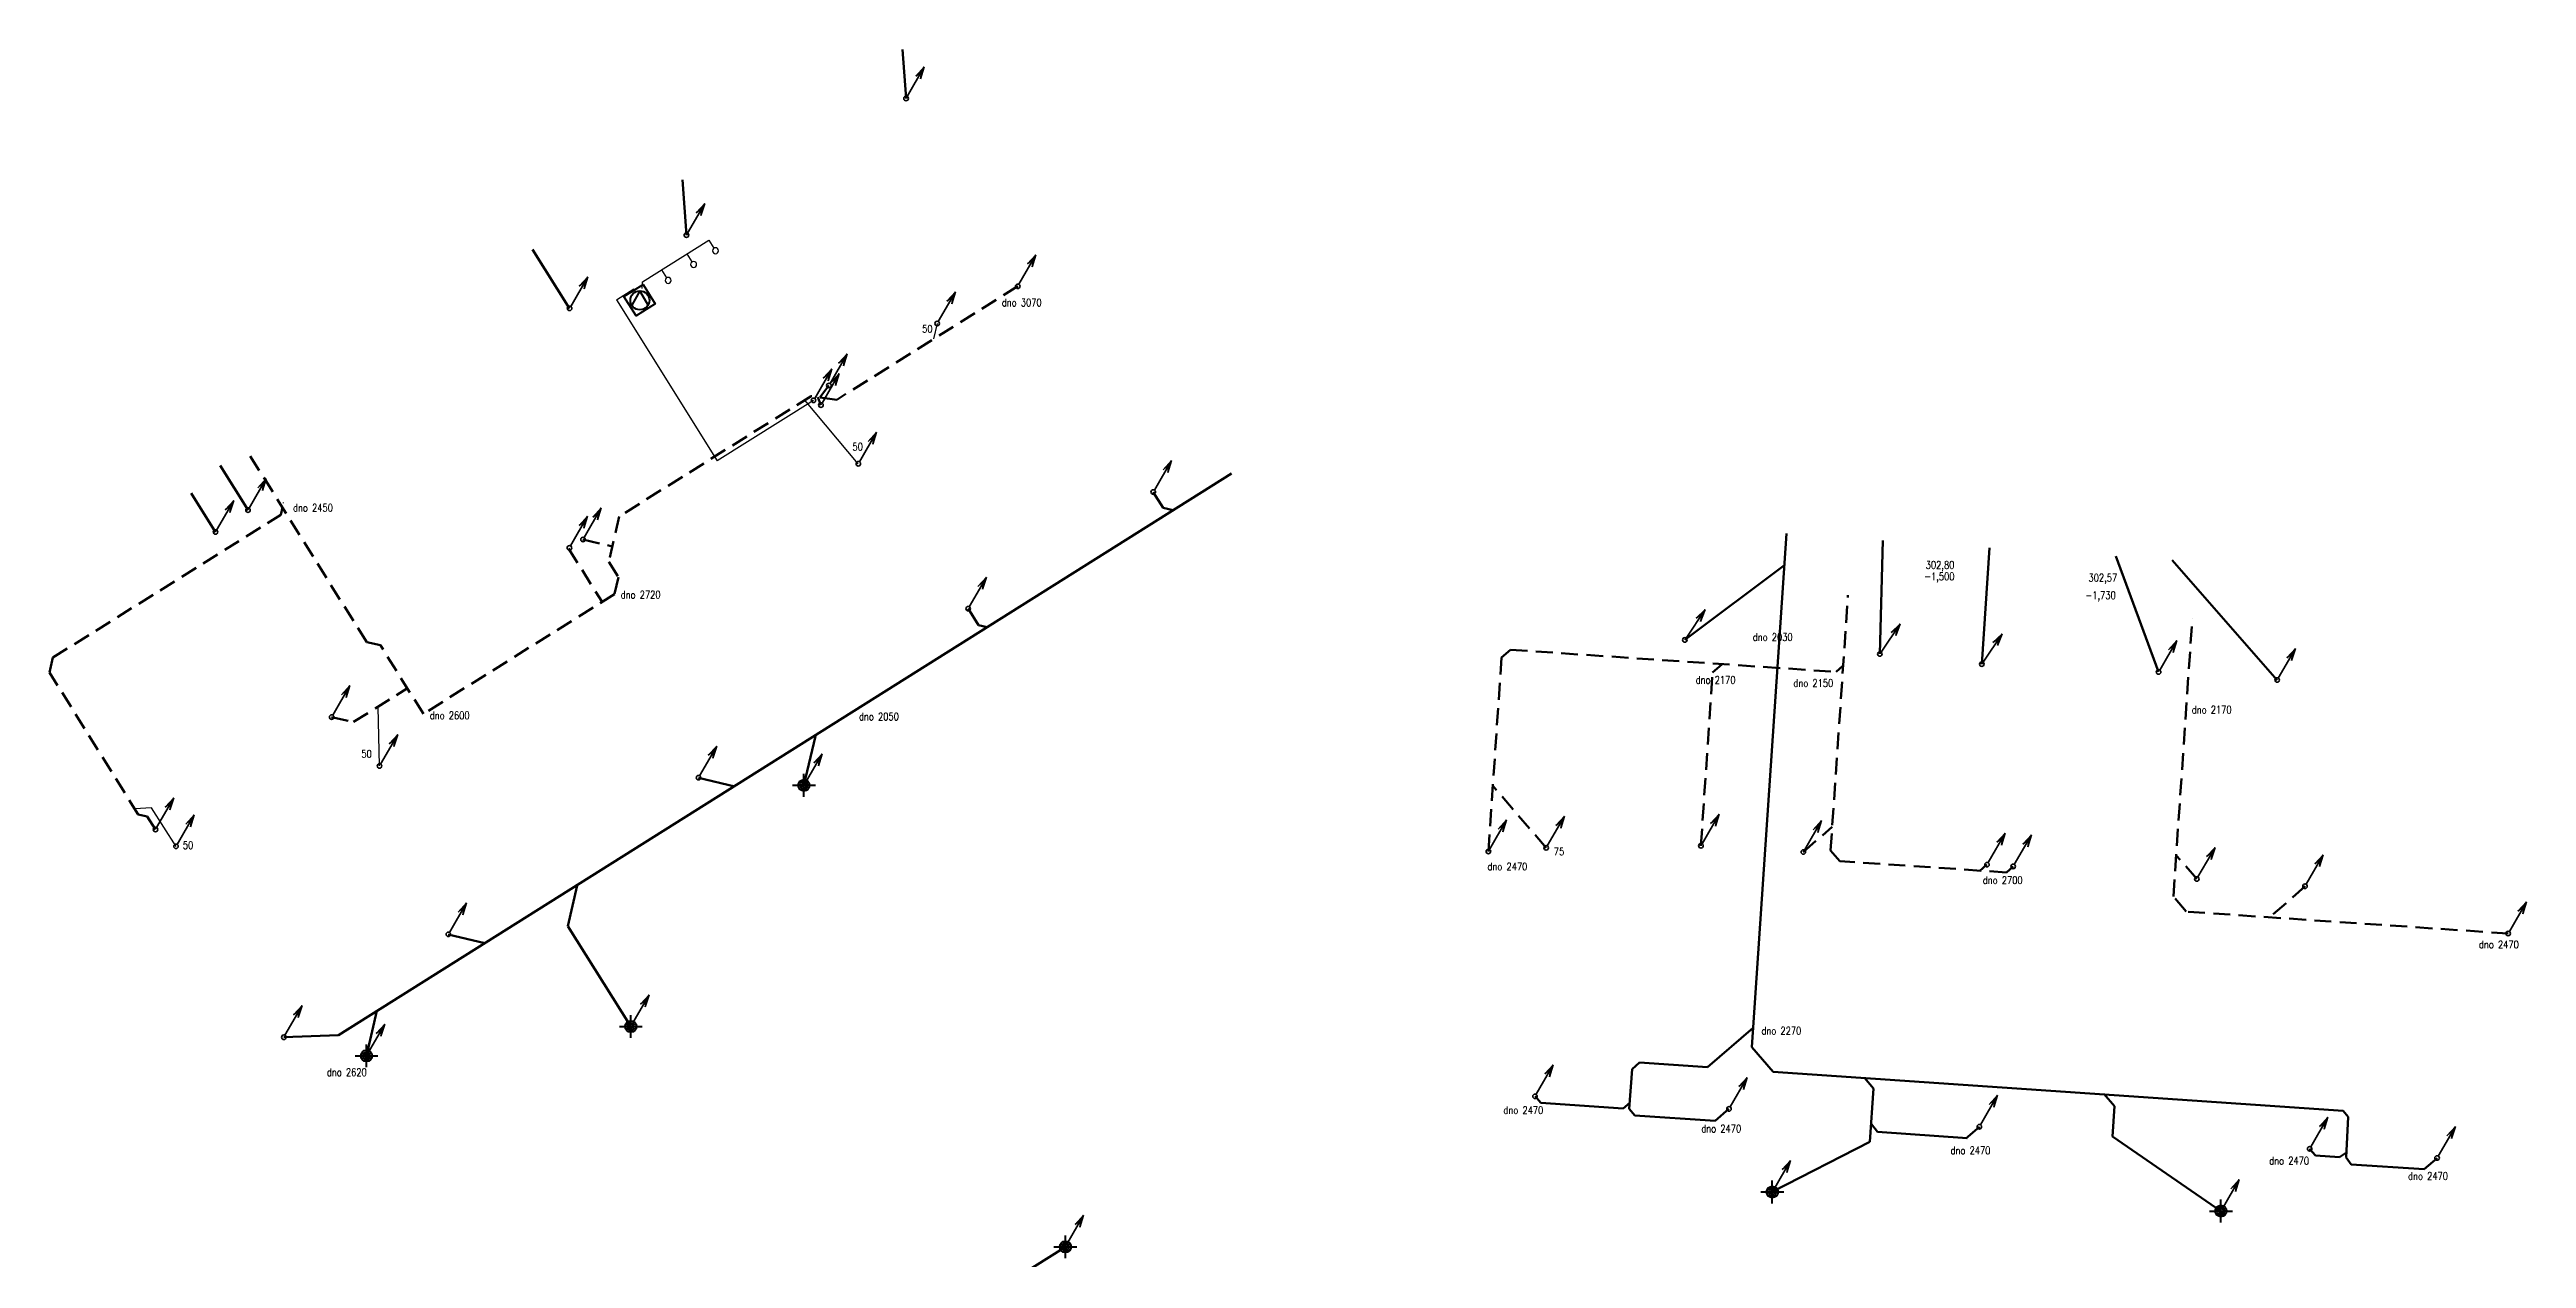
# Model space of a CAD drawing. Header units: millimetres. Extents: x -40763 to 24436, y -2189 to 71468.
# Drawn here: x -40763 to 24436, y 39667 to 71468 of the extents above; entities that cross this region are included whole.
import ezdxf

# ---------------------------------------------------------------- set-up
doc = ezdxf.new("R2010")
doc.units = ezdxf.units.MM
doc.header["$LTSCALE"] = 100
doc.linetypes.add('DASHED2', pattern=[9.525, 6.35, -3.175])
doc.layers.get('0').update_dxf_attribs({"color": 34})
for name, color, linetype in [('ZT_ARMAT', 34, 'Continuous'), ('ZT_K_PRIPOJ', 34, 'Continuous'), ('ZT_K_VYTLAK', 34, 'VYTLAK'), ('ZT_POPIS', 34, 'Continuous')]:
    doc.layers.add(name, color=color, linetype=linetype)
for name, color, linetype, lineweight in [('ZT_K_DES', 34, 'DESTAK', 70), ('ZT_K_DES_ZAV', 34, 'DESTAKPOD', 70), ('ZT_K_SPL_ZAV', 34, 'DASHED2', 70), ('ZT_STOUP', 34, 'Continuous', 35), ('ZT_TVAR', 34, 'Continuous', 40)]:
    doc.layers.add(name, color=color, linetype=linetype, lineweight=lineweight)
doc.styles.add('CARY', font='simplex.shx', dxfattribs={"height": 1.5})
doc.styles.add('SIMPLEX', font='simplex.shx')
doc.linetypes.add('DESTAK', pattern='A,8,-1.5,["D",CARY,S=1,R=0,X=0,Y=-0.7],-2.8', length=12.3)
doc.linetypes.add('DESTAKPOD', pattern='A,3,-1.5,3,-1.5,3,-1.5,["D",CARY,S=1,R=0,X=0,Y=-0.7],-2.8', length=16.3)
doc.linetypes.add('VYTLAK', pattern='A,8,-1.5,["V",CARY,S=1,R=0,X=0,Y=-0.7],-2.8', length=12.3)

# ---------------------------------------------------------------- blocks, each defined once
blk = doc.blocks.new('stoup')
at = {"layer": 'ZT_STOUP'}
for p, q in [((65972, -6610), (66723, -5311)), ((66723, -5311), (66349, -5717)), ((66723, -5311), (66558, -5837)), ((66349, -5717), (66618, -5493)), ((66558, -5837), (66618, -5493))]:
    blk.add_line(p, q, dxfattribs=at)
blk.add_circle((65922, -6696), 100, dxfattribs=at)
blk = doc.blocks.new('VTOK')
at = {"layer": 'ZT_TVAR'}
for p, q in [((-300, 0), (300, 0)), ((0, -300), (0, 300))]:
    blk.add_line(p, q, dxfattribs=at)
for radius in [150, 100]:
    blk.add_circle((0, 0), radius, dxfattribs=at)
blk = doc.blocks.new('ČERPADLO')
at = {"layer": 'ZT_TVAR'}
for p, q in [((0, 0), (-373, 216)), ((-373, -216), (0, 0))]:
    blk.add_line(p, q, dxfattribs=at)
blk.add_circle((-248, 1), 250, dxfattribs=at)

msp = doc.modelspace()

# ---------------------------------------------------------------- linework, layer by layer
at = {"extrusion": (0, 0, -1)}
msp.add_line((-34608, 59539), (-34605, 59553), dxfattribs=at)
msp.add_line((15639, 56513), (15639, 56513))
at = {"layer": 'ZT_K_DES', "ltscale": 0.7, "extrusion": (0, 0, -1)}
for p, q in [((-18217, 70180), (-18308, 71468)), ((-27074, 64659), (-28046, 66211)), ((-35538, 59354), (-36273, 60528)), ((-36394, 58775), (-37033, 59794)), ((-11710, 59828), (-11453, 59416)), ((-11453, 59416), (-11183, 59355)), ((-16584, 56760), (-16311, 56325)), ((-16311, 56325), (-16085, 56274))]:
    msp.add_line(p, q, dxfattribs=at)
at = {"layer": 'ZT_K_DES', "ltscale": 0.7}
for p, q in [((-23999, 66586), (-24101, 68041)), ((7416, 55568), (7496, 58553)), ((10098, 55300), (10306, 58362)), ((14753, 55094), (13624, 58137)), ((17870, 54882), (15114, 58036)), ((2283, 55937), (4903, 57902))]:
    msp.add_line(p, q, dxfattribs=at)
at = {"layer": 'ZT_K_DES_ZAV', "ltscale": 0.7, "extrusion": (0, 0, -1)}
for p, q in [((-33157, 45544), (-9655, 60315)), ((-20905, 52113), (-20602, 53408)), ((-23681, 52314), (-22720, 52085)), ((-27117, 48409), (-26874, 49480)), ((-25463, 45768), (-27117, 48409)), ((-30267, 48192), (-29308, 47964)), ((-32421, 44995), (-32144, 46179)), ((-34597, 45486), (-33157, 45544))]:
    msp.add_line(p, q, dxfattribs=at)
at = {"layer": 'ZT_K_DES_ZAV', "ltscale": 0.7}
for p, q in [((4960, 58740), (4043, 45225)), ((2881, 44695), (4077, 45733)), ((4604, 44579), (4043, 45225)), ((820, 43599), (892, 44648)), ((892, 44648), (1087, 44817)), ((1087, 44817), (2881, 44695)), ((4604, 44579), (19610, 43551)), ((7251, 44137), (7008, 44417)), ((-1509, 43757), (-1661, 43932)), ((-1509, 43757), (655, 43610)), ((655, 43610), (832, 43763)), ((7156, 42736), (7251, 44137)), ((13596, 43670), (13321, 43987)), ((969, 43428), (820, 43599)), ((969, 43428), (3084, 43287)), ((3084, 43287), (3444, 43599)), ((7352, 42994), (7196, 43200)), ((9675, 42819), (10035, 43131)), ((13537, 42872), (13596, 43670)), ((19745, 43396), (19610, 43551)), ((19691, 42320), (19745, 43396)), ((4585, 41415), (7156, 42736)), ((7352, 42994), (9717, 42833)), ((16394, 40914), (13537, 42872)), ((18881, 42375), (18729, 42550)), ((19515, 42332), (19698, 42456)), ((18881, 42375), (19515, 42332)), ((19826, 42141), (19691, 42320)), ((19826, 42141), (21741, 42011)), ((21741, 42011), (22084, 42308)), ((-14074, 39940), (-21577, 35240))]:
    msp.add_line(p, q, dxfattribs=at)
at = {"layer": 'ZT_K_PRIPOJ', "extrusion": (0, 0, -1)}
for p, q in [((-25158, 65356), (-23406, 66454)), ((-23984, 66092), (-23852, 65881)), ((-23406, 66454), (-23274, 66243)), ((-25163, 65186), (-25158, 65356)), ((-24653, 65672), (-24522, 65462))]:
    msp.add_line(p, q, dxfattribs=at)
at = {"layer": 'ZT_K_PRIPOJ'}
for p, q in [((-17398, 64261), (-17491, 63854)), ((-19475, 60572), (-20879, 62249)), ((-32078, 52621), (-32116, 54181)), ((-38081, 51524), (-38518, 51494)), ((-37433, 50507), (-38081, 51524))]:
    msp.add_line(p, q, dxfattribs=at)
at = {"layer": 'ZT_K_PRIPOJ', "extrusion": (0, 0, -1)}
for centre in [(23810, 65814), (23232, 66177), (24480, 65395)]:
    msp.add_circle(centre, 78.5, dxfattribs=at)
at = {"layer": 'ZT_K_SPL_ZAV', "ltscale": 0.7, "extrusion": (0, 0, -1)}
for p, q in [((-15278, 65240), (-20040, 62257)), ((-20248, 62632), (-20483, 62319)), ((-20715, 62352), (-25765, 59188)), ((-20040, 62257), (-20715, 62352)), ((-20458, 62116), (-20543, 62328)), ((-32412, 55875), (-35564, 60907)), ((-34679, 59227), (-34634, 59422)), ((-40673, 55472), (-34679, 59227)), ((-25765, 59188), (-26043, 57995)), ((-27101, 58344), (-26219, 56936)), ((-26721, 58579), (-25949, 58399)), ((-26043, 57995), (-25787, 57586)), ((-25787, 57586), (-25891, 57142)), ((-25891, 57142), (-30923, 53990)), ((-40763, 55077), (-40673, 55472)), ((-32054, 55796), (-32412, 55875)), ((-30923, 53990), (-32054, 55796)), ((-38428, 51349), (-40763, 55077)), ((-32758, 53779), (-31337, 54669)), ((-33337, 53907), (-32758, 53779)), ((-38189, 51294), (-38428, 51349)), ((-37974, 50951), (-38189, 51294))]:
    msp.add_line(p, q, dxfattribs=at)
at = {"layer": 'ZT_K_SPL_ZAV', "ltscale": 0.7}
for p, q in [((6119, 50400), (6576, 57119)), ((15143, 49191), (15640, 56509)), ((-2889, 50373), (-2543, 55471)), ((-2304, 55678), (-2543, 55471)), ((-2304, 55678), (6263, 55097)), ((2705, 50523), (3014, 55077)), ((3014, 55077), (3260, 55292)), ((6263, 55097), (6445, 55256)), ((-1368, 50469), (-2772, 52103)), ((5400, 50357), (6162, 51023)), ((6365, 50119), (6119, 50400)), ((15759, 49650), (15216, 50270)), ((10746, 49821), (6365, 50119)), ((10235, 50026), (10040, 49858)), ((10925, 49979), (10746, 49821)), ((15475, 48790), (15143, 49191)), ((18607, 49457), (17680, 48641)), ((23955, 48215), (15475, 48790))]:
    msp.add_line(p, q, dxfattribs=at)
at = {"layer": 'ZT_K_VYTLAK', "ltscale": 0.7, "extrusion": (0, 0, -1)}
for p, q in [((-25842, 64886), (-25386, 65172)), ((-25842, 64886), (-23189, 60651)), ((-20653, 62239), (-23189, 60651))]:
    msp.add_line(p, q, dxfattribs=at)
at = {"layer": 'ZT_TVAR', "extrusion": (0, 0, -1)}
msp.add_lwpolyline([(25644, 64971), (25135, 65290), (24817, 64781), (25325, 64463)], close=True, dxfattribs=at)

# ---------------------------------------------------------------- block references
at = {"layer": 'ZT_ARMAT', "rotation": 90}
msp.add_blockref('ČERPADLO', (-25223, 65119), dxfattribs=at)
at = {"layer": 'ZT_STOUP', "xscale": 0.6, "yscale": 0.6, "zscale": 0.6}
for p in [(-57770, 74198), (-63552, 70603), (-54831, 69258), (-66627, 68677), (-56951, 68279), (-59801, 66649), (-60206, 66257), (-60011, 66133), (-59028, 64590), (-51263, 63846), (-75091, 63371), (-75948, 62793), (-66274, 62596), (-66632, 62376), (-56137, 60777), (-24800, 59111), (-21680, 58900), (-72890, 57925), (-71631, 56638), (-63234, 56332), (-60458, 56131), (-77527, 54968), (-76986, 54525), (-42442, 54391), (-40921, 54486), (-36848, 54541), (-34153, 54375), (-29318, 54044), (-28628, 53997), (-23794, 53667), (-20946, 53475), (-69820, 52210), (-15598, 52232), (-74150, 49503), (-65016, 49786), (-71974, 49013), (-41214, 47950), (-36109, 47617), (-29518, 47149), (-20824, 46568), (-17470, 46326), (-34969, 45433), (-23159, 44932), (-53576, 43989)]:
    msp.add_blockref('stoup', p, dxfattribs=at)
at = {"layer": 'ZT_STOUP', "xscale": 0.5999999999999999, "yscale": 0.5999999999999999, "zscale": 0.5999999999999999, "rotation": 356.1172724189428}
for p in [(-36908, 62624), (-31774, 62255), (-29092, 61987)]:
    msp.add_blockref('stoup', p, dxfattribs=at)
at = {"layer": 'ZT_TVAR'}
for p in [(-20905, 52113), (-25463, 45768), (-32421, 44995), (4585, 41415), (16394, 40914), (-14023, 39972)]:
    msp.add_blockref('VTOK', p, dxfattribs=at)

# ---------------------------------------------------------------- texts
at = {"layer": 'ZT_POPIS', "style": 'SIMPLEX', "width": 0.8}
for s, p in [('dno 3070', (-15697, 64713)), ('50', (-17795, 64021)), ('50', (-19629, 60921)), ('dno 2450', (-34354, 59314)), ('-1,500', (8585, 57508)), ('302,80', (8623, 57810)), ('302,57', (12907, 57474)), ('dno 2720', (-25729, 57029)), ('-1,730', (12830, 57012)), ('dno 2030', (4071, 55912)), ('dno 2170', (2567, 54786)), ('dno 2150', (5140, 54702)), ('dno 2170', (15626, 54003)), ('dno 2600', (-30754, 53853)), ('dno 2050', (-19456, 53822)), ('50', (-32555, 52841)), ('50', (-37254, 50437)), ('75', (-1166, 50272)), ('dno 2470', (-2913, 49877)), ('dno 2700', (10125, 49517)), ('dno 2470', (23185, 47826)), ('dno 2270', (4299, 45556)), ('dno 2620', (-33462, 44465)), ('dno 2470', (-2493, 43467)), ('dno 2470', (2716, 42983)), ('dno 2470', (9277, 42408)), ('dno 2470', (17665, 42137)), ('dno 2470', (21320, 41735))]:
    msp.add_text(s, height=200, dxfattribs=at).set_placement(p)

doc.saveas('drawing.dxf')
